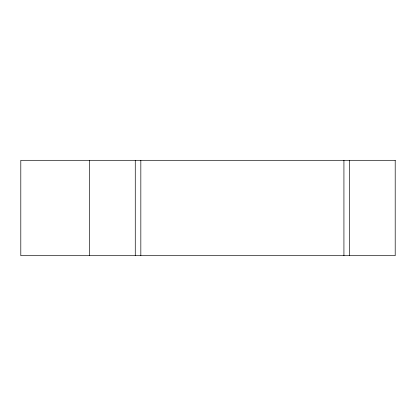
<?xml version="1.0" encoding="UTF-8"?>
<svg xmlns="http://www.w3.org/2000/svg" width="416" height="416" viewBox="0 0 416 416"><rect width="100%" height="100%" fill="white"/><g stroke="black" fill="none" stroke-linecap="round" stroke-linejoin="round"><path stroke-width="0.62" d="M349.492 160.306L349.492 255.694M343.928 160.306L343.928 255.694M140.832 160.306L140.832 255.694M135.268 160.306L135.268 255.694M89.56 160.306L89.56 255.694M395.2 160.306L20.8 160.306L20.8 255.694L395.2 255.694L395.2 160.306"/></g></svg>
